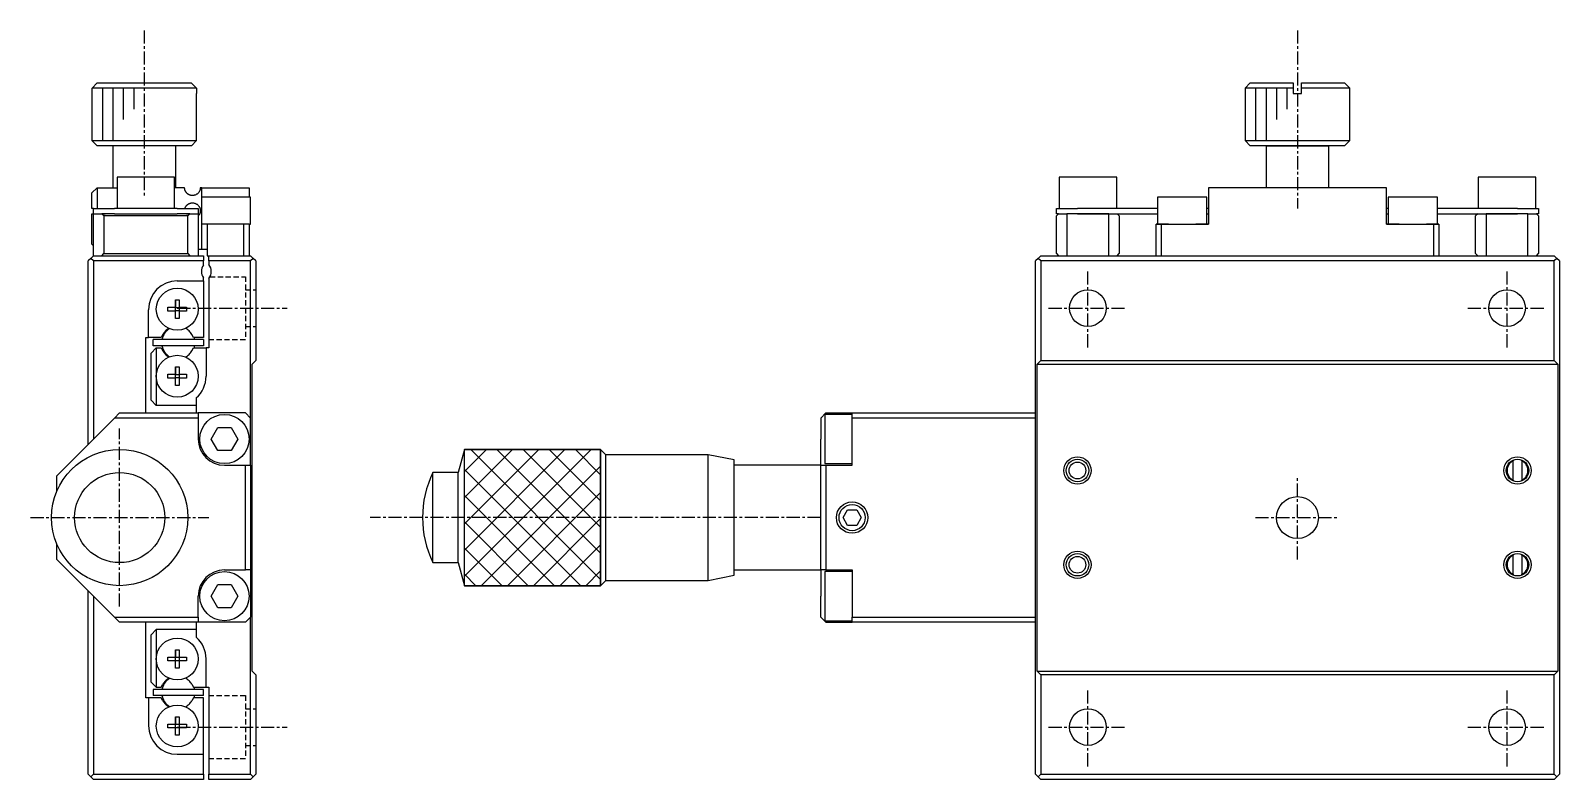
# Model space of a CAD drawing. Extents: x 10 to 366, y 10 to 236.
# Drawn here: x 220.3 to 366.2, y 116.8 to 188.2 of the extents above; entities that cross this region are included whole.
import ezdxf

# ---------------------------------------------------------------- set-up
doc = ezdxf.new("R2010")
doc.units = 0
doc.linetypes.add('CENTER', pattern=[2, 1.25, -0.25, 0.25, -0.25])
doc.linetypes.add('DASHED', pattern=[0.75, 0.5, -0.25])
doc.layers.get('0').update_dxf_attribs({"linetype": 'CONTINUOUS'})
doc.layers.add('CENTER', color=1, linetype='CENTER')

msp = doc.modelspace()

# ---------------------------------------------------------------- linework, layer by layer
at = {"color": 7, "linetype": 'CONTINUOUS'}
for p, q in [((226.116025, 182.75), (226.617813, 183.25)), ((226.116025, 182.25), (226.116025, 182.75)), ((236.083974, 182.75), (226.116025, 182.75)), ((226.617813, 183.25), (235.582186, 183.25)), ((235.582186, 183.25), (236.083974, 182.75)), ((236.083974, 182.75), (236.083974, 182.25)), ((336.655074, 183.25), (336.155074, 182.75)), ((340.755074, 182.75), (336.155074, 182.75)), ((336.155074, 182.75), (336.155074, 177.75)), ((336.655074, 183.25), (340.755074, 183.25)), ((340.755074, 183.25), (340.755074, 182.75)), ((340.755074, 182.75), (340.755074, 182.25)), ((341.555074, 183.25), (345.655074, 183.25)), ((341.555074, 182.75), (341.555074, 183.25)), ((346.155074, 182.75), (341.555074, 182.75)), ((341.555074, 182.25), (341.555074, 182.75)), ((346.155074, 182.75), (345.655074, 183.25)), ((346.155074, 177.75), (346.155074, 182.75)), ((226.099999, 182.25), (226.116025, 182.25)), ((226.099999, 182.25), (226.099999, 177.75)), ((236.083974, 182.25), (236.099999, 182.25)), ((236.099999, 177.75), (236.099999, 182.25)), ((340.755074, 182.25), (341.555074, 182.25)), ((226.099999, 177.75), (236.099999, 177.75)), ((226.099999, 177.75), (226.599999, 177.25)), ((235.599999, 177.25), (226.599999, 177.25)), ((228.099999, 177.25), (228.099999, 173.25)), ((234.099999, 173.25), (234.099999, 177.25)), ((235.599999, 177.25), (236.099999, 177.75)), ((336.155074, 177.75), (341.155074, 177.75)), ((336.155074, 177.75), (336.655074, 177.25)), ((338.155074, 177.25), (336.655074, 177.25)), ((341.155074, 177.25), (336.655074, 177.25)), ((344.155074, 177.25), (338.155074, 177.25)), ((338.155074, 177.25), (341.155074, 177.25)), ((338.155074, 177.25), (338.155074, 173.25)), ((341.155074, 177.75), (346.155074, 177.75)), ((345.655074, 177.25), (341.155074, 177.25)), ((341.155074, 177.25), (344.155074, 177.25)), ((345.655074, 177.25), (344.155074, 177.25)), ((344.155074, 173.25), (344.155074, 177.25)), ((345.655074, 177.25), (346.155074, 177.75)), ((233.999999, 174.25), (228.499999, 174.25)), ((228.499999, 174.25), (228.499999, 171.25)), ((233.999999, 171.25), (233.999999, 174.25)), ((321.155074, 174.25), (318.405074, 174.25)), ((318.405074, 174.25), (318.405074, 171.25)), ((323.905074, 174.25), (321.155074, 174.25)), ((323.905074, 171.25), (323.905074, 174.25)), ((361.155074, 174.25), (358.405074, 174.25)), ((358.405074, 174.25), (358.405074, 171.25)), ((363.905074, 174.25), (361.155074, 174.25)), ((363.905074, 171.25), (363.905074, 174.25)), ((226.6, 173.25), (226.1, 172.75)), ((226.1, 171.25), (226.1, 172.75)), ((226.6, 173.25), (226.6, 171.25)), ((226.6, 173.25), (228.499999, 173.25)), ((234.95, 173.25), (233.999999, 173.25)), ((234.950794, 173.215506), (234.95, 173.25)), ((234.953171, 173.181104), (234.950794, 173.215506)), ((234.957073, 173.14724), (234.953171, 173.181104)), ((234.962499, 173.113642), (234.957073, 173.14724)), ((234.966837, 173.091975), (234.962499, 173.113642)), ((234.971802, 173.070479), (234.966837, 173.091975)), ((234.978933, 173.043696), (234.971802, 173.070479)), ((234.987029, 173.017253), (234.978933, 173.043696)), ((234.996059, 172.991218), (234.987029, 173.017253)), ((235.005827, 172.966057), (234.996059, 172.991218)), ((235.016456, 172.941346), (235.005827, 172.966057)), ((235.02791, 172.91714), (235.016456, 172.941346)), ((235.037375, 172.898676), (235.02791, 172.91714)), ((235.047309, 172.880548), (235.037375, 172.898676)), ((235.059594, 172.859642), (235.047309, 172.880548)), ((235.072486, 172.839238), (235.059594, 172.859642)), ((235.08595, 172.819369), (235.072486, 172.839238)), ((235.10688, 172.79097), (235.08595, 172.819369)), ((235.128919, 172.763824), (235.10688, 172.79097)), ((235.147705, 172.742586), (235.128919, 172.763824)), ((235.167125, 172.722228), (235.147705, 172.742586)), ((235.18711, 172.702785), (235.167125, 172.722228)), ((235.205345, 172.686247), (235.18711, 172.702785)), ((235.223957, 172.670445), (235.205345, 172.686247)), ((235.250023, 172.649983), (235.223957, 172.670445)), ((235.276639, 172.630916), (235.250023, 172.649983)), ((235.303461, 172.613402), (235.276639, 172.630916)), ((235.330656, 172.597248), (235.303461, 172.613402)), ((235.357834, 172.5826), (235.330656, 172.597248)), ((235.385228, 172.569251), (235.357834, 172.5826)), ((235.412545, 172.557274), (235.385228, 172.569251)), ((235.439949, 172.546527), (235.412545, 172.557274)), ((235.461195, 172.539034), (235.439949, 172.546527)), ((235.482436, 172.532249), (235.461195, 172.539034)), ((235.513295, 172.523611), (235.482436, 172.532249)), ((235.544043, 172.516395), (235.513295, 172.523611)), ((235.574602, 172.510557), (235.544043, 172.516395)), ((235.619514, 172.504331), (235.574602, 172.510557)), ((235.663777, 172.500875), (235.619514, 172.504331)), ((235.70311, 172.500006), (235.663777, 172.500875)), ((235.731811, 172.500675), (235.70311, 172.500006)), ((235.773857, 172.503645), (235.731811, 172.500675)), ((235.814921, 172.508857), (235.773857, 172.503645)), ((235.86744, 172.51893), (235.814921, 172.508857)), ((235.918068, 172.532402), (235.86744, 172.51893)), ((235.966023, 172.548764), (235.918068, 172.532402)), ((236.012035, 172.567993), (235.966023, 172.548764)), ((236.055619, 172.58967), (236.012035, 172.567993)), ((236.097258, 172.613851), (236.055619, 172.58967)), ((236.135772, 172.639588), (236.097258, 172.613851)), ((236.172447, 172.667511), (236.135772, 172.639588)), ((236.207013, 172.697335), (236.172447, 172.667511)), ((236.239764, 172.729275), (236.207013, 172.697335)), ((236.270378, 172.762998), (236.239764, 172.729275)), ((236.299194, 172.798928), (236.270378, 172.762998)), ((236.325957, 172.836862), (236.299194, 172.798928)), ((236.350879, 172.877367), (236.325957, 172.836862)), ((236.364734, 172.902677), (236.350879, 172.877367)), ((236.377895, 172.929122), (236.364734, 172.902677)), ((236.390319, 172.956812), (236.377895, 172.929122)), ((236.399022, 172.978203), (236.390319, 172.956812)), ((236.407277, 173.000461), (236.399022, 172.978203)), ((236.415035, 173.023658), (236.407277, 173.000461)), ((236.422248, 173.047867), (236.415035, 173.023658)), ((236.426755, 173.064727), (236.422248, 173.047867)), ((236.430973, 173.082135), (236.426755, 173.064727)), ((236.434868, 173.100104), (236.430973, 173.082135)), ((236.437492, 173.113601), (236.434868, 173.100104)), ((236.439916, 173.127432), (236.437492, 173.113601)), ((236.442121, 173.141581), (236.439916, 173.127432)), ((236.444089, 173.156031), (236.442121, 173.141581)), ((236.44542, 173.167282), (236.444089, 173.156031)), ((236.446595, 173.178746), (236.44542, 173.167282)), ((236.447607, 173.190388), (236.446595, 173.178746)), ((236.44845, 173.20217), (236.447607, 173.190388)), ((236.449118, 173.214059), (236.44845, 173.20217)), ((236.449603, 173.226017), (236.449118, 173.214059)), ((236.449899, 173.238009), (236.449603, 173.226017)), ((236.45, 173.25), (236.449899, 173.238009)), ((236.6, 173.25), (236.45, 173.25)), ((241.249999, 172.35), (236.549999, 172.35)), ((236.549999, 172.35), (236.55, 169.75)), ((236.6, 173.25), (241.099999, 173.25)), ((236.6, 172.35), (236.6, 173.25)), ((241.099999, 173.25), (241.099999, 172.35)), ((241.25, 169.75), (241.249999, 172.35)), ((330.155074, 172.35), (327.805074, 172.35)), ((327.805074, 172.35), (327.805074, 169.75)), ((332.505074, 172.35), (330.155074, 172.35)), ((332.505074, 169.75), (332.505074, 172.35)), ((339.905074, 173.25), (332.655074, 173.25)), ((332.655074, 173.25), (332.655074, 169.75)), ((342.405074, 173.25), (339.905074, 173.25)), ((349.655074, 173.25), (342.405074, 173.25)), ((349.655074, 169.75), (349.655074, 173.25)), ((352.155074, 172.35), (349.805074, 172.35)), ((349.805074, 172.35), (349.805074, 169.75)), ((354.505074, 172.35), (352.155074, 172.35)), ((354.505074, 169.75), (354.505074, 172.35)), ((226.25, 171.25), (226.1, 171.25)), ((226.1, 167.85), (226.1, 170.75)), ((226.1, 170.75), (226.249999, 170.75)), ((226.25, 170.75), (226.25, 171.25)), ((226.25, 171.25), (228.25, 171.25)), ((226.25, 166.75), (226.25, 170.75)), ((226.25, 170.75), (227.05, 170.75)), ((227.25, 170.55), (227.05, 170.75)), ((227.05, 170.75), (227.37822, 170.75)), ((227.37822, 170.75), (227.05, 170.75)), ((228.25, 170.75), (227.37822, 170.75)), ((234.249999, 171.25), (228.25, 171.25)), ((228.25, 170.75), (234.249999, 170.75)), ((234.249999, 171.25), (236.249999, 171.25)), ((235.121779, 170.75), (234.249999, 170.75)), ((234.977158, 171.25), (234.984773, 171.275719)), ((234.984773, 171.275719), (234.993279, 171.301087)), ((234.993279, 171.301087), (235.002648, 171.326046)), ((235.002648, 171.326046), (235.012046, 171.348695)), ((235.012046, 171.348695), (235.022144, 171.370953)), ((235.022144, 171.370953), (235.032913, 171.392777)), ((235.032913, 171.392777), (235.045711, 171.416612)), ((235.045711, 171.416612), (235.059292, 171.439862)), ((235.059292, 171.439862), (235.073612, 171.462478)), ((235.073612, 171.462478), (235.088172, 171.483781)), ((235.088172, 171.483781), (235.103366, 171.504453)), ((235.103366, 171.504453), (235.119149, 171.524461)), ((235.119149, 171.524461), (235.141865, 171.550984)), ((235.121779, 170.75), (235.449999, 170.75)), ((235.449999, 170.75), (235.121779, 170.75)), ((235.141865, 171.550984), (235.165548, 171.576176)), ((235.165548, 171.576176), (235.183702, 171.594)), ((235.183702, 171.594), (235.202302, 171.611067)), ((235.202302, 171.611067), (235.221297, 171.62736)), ((235.221297, 171.62736), (235.243162, 171.64481)), ((235.243162, 171.64481), (235.265432, 171.66127)), ((235.449999, 170.75), (235.25, 170.55)), ((235.265432, 171.66127), (235.296002, 171.681888)), ((235.296002, 171.681888), (235.327106, 171.700729)), ((235.327106, 171.700729), (235.358592, 171.717788)), ((235.358592, 171.717788), (235.382654, 171.729553)), ((235.382654, 171.729553), (235.406837, 171.74033)), ((235.406837, 171.74033), (235.437942, 171.752726)), ((235.437942, 171.752726), (235.469107, 171.763574)), ((235.449999, 170.75), (236.25, 170.75)), ((235.469107, 171.763574), (235.500231, 171.772906)), ((235.500231, 171.772906), (235.538799, 171.782471)), ((235.538799, 171.782471), (235.577102, 171.789862)), ((235.577102, 171.789862), (235.61127, 171.794733)), ((235.61127, 171.794733), (235.645077, 171.797986)), ((235.645077, 171.797986), (235.678635, 171.799696)), ((235.678635, 171.799696), (235.72232, 171.799668)), ((235.72232, 171.799668), (235.76535, 171.797147)), ((235.76535, 171.797147), (235.807374, 171.792274)), ((235.807374, 171.792274), (235.848815, 171.785088)), ((235.848815, 171.785088), (235.889115, 171.775765)), ((235.889115, 171.775765), (235.928666, 171.764291)), ((235.928666, 171.764291), (235.966984, 171.75087)), ((235.966984, 171.75087), (236.004227, 171.735526)), ((236.004227, 171.735526), (236.049866, 171.713396)), ((236.049866, 171.713396), (236.093655, 171.688386)), ((236.093655, 171.688386), (236.135309, 171.660742)), ((236.135309, 171.660742), (236.175286, 171.630176)), ((236.175286, 171.630176), (236.213069, 171.597047)), ((236.213069, 171.597047), (236.249068, 171.560908)), ((236.249068, 171.560908), (236.282804, 171.522059)), ((236.249999, 171.25), (236.249999, 170.75)), ((236.25, 170.75), (236.25, 166.75)), ((236.282804, 171.522059), (236.314432, 171.480084)), ((236.314432, 171.480084), (236.333088, 171.452117)), ((236.333088, 171.452117), (236.350831, 171.42272)), ((236.350831, 171.42272), (236.367582, 171.39181)), ((236.36899, 170.710948), (236.355702, 170.685921)), ((236.367582, 171.39181), (236.38334, 171.359104)), ((236.381609, 170.737089), (236.36899, 170.710948)), ((236.393515, 170.764455), (236.381609, 170.737089)), ((236.38334, 171.359104), (236.390783, 171.342094)), ((236.390783, 171.342094), (236.397936, 171.324563)), ((236.402731, 170.787946), (236.393515, 170.764455)), ((236.397936, 171.324563), (236.407074, 171.300101)), ((236.4114, 170.812486), (236.402731, 170.787946)), ((236.407074, 171.300101), (236.415618, 171.274488)), ((236.419462, 170.838166), (236.4114, 170.812486)), ((236.415618, 171.274488), (236.423494, 171.247624)), ((236.424201, 170.854979), (236.419462, 170.838166)), ((236.423494, 171.247624), (236.427211, 171.233475)), ((236.428667, 170.872387), (236.424201, 170.854979)), ((236.427211, 171.233475), (236.430724, 171.218943)), ((236.43282, 170.890383), (236.428667, 170.872387)), ((236.430724, 171.218943), (236.434014, 171.20402)), ((236.436621, 170.908964), (236.43282, 170.890383)), ((236.434014, 171.20402), (236.436661, 171.190808)), ((236.440032, 170.928126), (236.436621, 170.908964)), ((236.436661, 171.190808), (236.439122, 171.177251)), ((236.439122, 171.177251), (236.441377, 171.16337)), ((236.443012, 170.947864), (236.440032, 170.928126)), ((236.441377, 171.16337), (236.443408, 171.14919)), ((236.444638, 170.960507), (236.443012, 170.947864)), ((236.443408, 171.14919), (236.445196, 171.134734)), ((236.446071, 170.973411), (236.444638, 170.960507)), ((236.445196, 171.134734), (236.446723, 171.120024)), ((236.4473, 170.986533), (236.446071, 170.973411)), ((236.446723, 171.120024), (236.447694, 171.108695)), ((236.448312, 170.999828), (236.4473, 170.986533)), ((236.447694, 171.108695), (236.448499, 171.097191)), ((236.449096, 171.013254), (236.448312, 170.999828)), ((236.448499, 171.097191), (236.449134, 171.085554)), ((236.44964, 171.026766), (236.449096, 171.013254)), ((236.449134, 171.085554), (236.449596, 171.073823)), ((236.449596, 171.073823), (236.449881, 171.062039)), ((236.449906, 171.03847), (236.44964, 171.026766)), ((236.449881, 171.062039), (236.449985, 171.050241)), ((236.449985, 171.050241), (236.449906, 171.03847)), ((318.155074, 170.75), (318.155074, 171.25)), ((318.155074, 171.25), (320.155074, 171.25)), ((318.355074, 170.75), (318.155074, 170.55)), ((318.355074, 170.75), (318.155074, 170.75)), ((318.355074, 170.75), (319.155074, 170.75)), ((319.155074, 170.75), (319.155074, 166.75)), ((320.155074, 170.75), (319.155074, 170.75)), ((320.155074, 170.75), (319.155074, 170.75)), ((327.805074, 171.25), (320.155074, 171.25)), ((323.155074, 170.75), (320.155074, 170.75)), ((320.155074, 170.75), (323.155074, 170.75)), ((323.155074, 166.75), (323.155074, 170.75)), ((323.155074, 170.75), (327.805074, 170.75)), ((324.155074, 170.55), (323.955074, 170.75)), ((332.655074, 171.25), (332.505074, 171.25)), ((332.505074, 170.75), (332.655074, 170.75)), ((349.805074, 171.25), (349.655074, 171.25)), ((349.655074, 170.75), (349.805074, 170.75)), ((362.155074, 171.25), (354.505074, 171.25)), ((354.505074, 170.75), (359.155074, 170.75)), ((358.355074, 170.75), (358.155074, 170.55)), ((359.155074, 170.75), (359.155074, 166.75)), ((362.155074, 170.75), (359.155074, 170.75)), ((359.155074, 170.75), (362.155074, 170.75)), ((362.155074, 171.25), (364.155074, 171.25)), ((363.155074, 170.75), (362.155074, 170.75)), ((363.155074, 170.75), (362.155074, 170.75)), ((363.155074, 166.75), (363.155074, 170.75)), ((363.155074, 170.75), (363.955074, 170.75)), ((364.155074, 170.55), (363.955074, 170.75)), ((364.155074, 170.75), (363.955074, 170.75)), ((364.155074, 171.25), (364.155074, 170.75)), ((235.25, 170.55), (227.25, 170.55)), ((227.25, 170.55), (227.25, 166.95)), ((235.25, 166.95), (235.25, 170.55)), ((236.25787, 170.548717), (236.250186, 170.540299)), ((236.289732, 170.586626), (236.25787, 170.548717)), ((236.319311, 170.626971), (236.289732, 170.586626)), ((236.338003, 170.655725), (236.319311, 170.626971)), ((236.355702, 170.685921), (236.338003, 170.655725)), ((236.55, 169.75), (236.6, 169.75)), ((236.6, 167.35), (236.6, 169.75)), ((237.1, 169.75), (236.6, 169.75)), ((237.1, 169.75), (237.1, 167.35)), ((240.599999, 169.75), (237.1, 169.75)), ((240.599999, 166.75), (240.599999, 169.75)), ((241.099999, 169.75), (240.599999, 169.75)), ((241.099999, 169.75), (241.25, 169.75)), ((241.099999, 169.75), (241.099999, 166.75)), ((318.155074, 166.95), (318.155074, 170.55)), ((324.155074, 170.55), (324.155074, 166.95)), ((327.655074, 169.75), (332.655074, 169.75)), ((327.655074, 166.75), (327.655074, 169.75)), ((328.155074, 169.75), (327.655074, 169.75)), ((328.155074, 169.75), (328.155074, 166.75)), ((328.855074, 169.75), (328.155074, 169.75)), ((329.328938, 169.75), (330.155074, 169.75)), ((332.655074, 169.75), (331.455074, 169.75)), ((349.655074, 169.75), (354.655074, 169.75)), ((350.855074, 169.75), (349.655074, 169.75)), ((351.328938, 169.75), (352.155074, 169.75)), ((354.155074, 169.75), (353.455074, 169.75)), ((354.155074, 166.75), (354.155074, 169.75)), ((354.655074, 169.75), (354.155074, 169.75)), ((354.655074, 169.75), (354.655074, 166.75)), ((358.155074, 166.95), (358.155074, 170.55)), ((364.155074, 170.55), (364.155074, 166.95)), ((226.1, 167.85), (226.25, 167.7)), ((226, 166.5), (225.75, 166.25)), ((226, 166.5), (226.25, 166.75)), ((226.25, 166.25), (226, 166.5)), ((226.25, 166.75), (236.75, 166.75)), ((227.05, 166.75), (227.25, 166.95)), ((227.25, 166.95), (235.25, 166.95)), ((235.25, 166.95), (235.449999, 166.75)), ((236.6, 167.35), (236.25, 167.35)), ((237.1, 167.35), (236.6, 167.35)), ((236.75, 166.75), (236.75, 166.25)), ((237.1, 167.35), (237.1, 166.75)), ((237.1, 166.75), (237.249999, 166.75)), ((237.25, 166.75), (241.25, 166.75)), ((237.25, 166.25), (237.25, 166.75)), ((241.25, 166.75), (241.499999, 166.5)), ((241.499999, 166.5), (241.25, 166.25)), ((241.75, 166.25), (241.499999, 166.5)), ((316.405074, 166.5), (316.155074, 166.25)), ((316.655074, 166.75), (316.405074, 166.5)), ((316.655074, 166.25), (316.405074, 166.5)), ((316.655074, 166.75), (365.655074, 166.75)), ((318.155074, 166.95), (318.355074, 166.75)), ((323.955074, 166.75), (324.155074, 166.95)), ((358.155074, 166.95), (358.355074, 166.75)), ((363.955074, 166.75), (364.155074, 166.95)), ((365.905074, 166.5), (365.655074, 166.75)), ((365.905074, 166.5), (365.655074, 166.25)), ((366.155074, 166.25), (365.905074, 166.5)), ((225.75, 148.75), (225.75, 166.25)), ((236.75, 166.25), (226.25, 166.25)), ((226.25, 166.25), (226.25, 149.25)), ((236.75, 165.85), (236.75, 166.25)), ((241.25, 166.25), (237.25, 166.25)), ((237.25, 166.25), (237.25, 165.911438)), ((241.25, 151.25), (241.25, 166.25)), ((241.75, 166.25), (241.75, 156.75)), ((316.155074, 151.25), (316.155074, 166.25)), ((316.655074, 166.25), (316.655074, 156.75)), ((365.655074, 166.25), (316.655074, 166.25)), ((365.655074, 156.75), (365.655074, 166.25)), ((366.155074, 166.25), (366.155074, 117.25)), ((234.25, 164.35), (236.75, 164.35)), ((236.75, 164.35), (236.75, 164.65)), ((236.75, 164.35), (236.75, 158.95)), ((237.25, 164.588562), (237.25, 157.95)), ((234.069999, 162.536361), (234.429999, 162.536361)), ((234.069999, 161.83), (234.069999, 162.536361)), ((234.069999, 162.536361), (234.069999, 161.83)), ((234.429999, 162.536361), (234.429999, 161.83)), ((231.5, 158.95), (231.5, 161.6)), ((233.363638, 161.47), (233.363638, 161.83)), ((233.363638, 161.83), (234.069999, 161.83)), ((234.069999, 161.47), (233.363638, 161.47)), ((234.080372, 161.819628), (234.069999, 161.83)), ((234.080372, 161.480372), (234.069999, 161.47)), ((234.069999, 160.763639), (234.069999, 161.47)), ((234.069999, 160.763639), (234.069999, 161.47)), ((234.429999, 160.763639), (234.069999, 160.763639)), ((234.080372, 161.819628), (234.419627, 161.819628)), ((234.080372, 161.480372), (234.080372, 161.819628)), ((234.419627, 161.480372), (234.080372, 161.480372)), ((234.419627, 161.819628), (234.429999, 161.83)), ((234.419627, 161.819628), (234.419627, 161.480372)), ((234.419627, 161.480372), (234.429999, 161.47)), ((234.429999, 161.83), (235.136361, 161.83)), ((234.429999, 161.47), (234.429999, 160.763639)), ((235.136361, 161.47), (234.429999, 161.47)), ((235.136361, 161.83), (235.136361, 161.47)), ((232.875184, 159.24375), (232.705588, 158.95)), ((235.794411, 158.95), (235.624815, 159.24375)), ((231.25, 158.95), (231.5, 158.95)), ((231.25, 156.75), (231.25, 158.95)), ((232.705588, 158.95), (231.5, 158.95)), ((231.75, 157.45), (232.25, 157.95)), ((236.75, 158.75), (231.949999, 158.75)), ((231.949999, 158.15), (231.949999, 158.75)), ((236.75, 158.15), (231.949999, 158.15)), ((232.25, 157.95), (232.25, 155.25)), ((232.25, 157.95), (232.705588, 157.95)), ((232.705588, 157.95), (232.875184, 157.65625)), ((235.624815, 157.65625), (235.794411, 157.95)), ((236.75, 158.95), (235.794411, 158.95)), ((235.794411, 157.95), (237, 157.95)), ((236.75, 158.75), (236.75, 158.15)), ((237, 157.95), (237, 155.25)), ((237.25, 157.95), (237, 157.95)), ((231.25, 151.75), (231.25, 156.75)), ((231.75, 152.95), (231.75, 157.45)), ((234.069999, 156.136361), (234.429999, 156.136361)), ((234.069999, 155.43), (234.069999, 156.136361)), ((234.069999, 156.136361), (234.069999, 155.43)), ((234.429999, 156.136361), (234.429999, 155.43)), ((241.399999, 156.4), (241.75, 156.75)), ((241.399999, 127.1), (241.399999, 156.4)), ((316.305074, 156.4), (316.655074, 156.75)), ((316.305074, 127.1), (316.305074, 156.4)), ((316.305074, 156.4), (366.005074, 156.4)), ((316.655074, 156.75), (365.655074, 156.75)), ((365.655074, 156.75), (366.005074, 156.4)), ((366.005074, 156.4), (366.005074, 127.1)), ((232.25, 155.25), (232.25, 152.45)), ((233.363638, 155.07), (233.363638, 155.43)), ((233.363638, 155.43), (234.069999, 155.43)), ((234.069999, 155.07), (233.363638, 155.07)), ((234.080372, 155.419628), (234.069999, 155.43)), ((234.080372, 155.080372), (234.069999, 155.07)), ((234.069999, 154.363639), (234.069999, 155.07)), ((234.069999, 154.363639), (234.069999, 155.07)), ((234.080372, 155.419628), (234.419627, 155.419628)), ((234.080372, 155.080372), (234.080372, 155.419628)), ((234.419627, 155.080372), (234.080372, 155.080372)), ((234.419627, 155.419628), (234.429999, 155.43)), ((234.419627, 155.419628), (234.419627, 155.080372)), ((234.419627, 155.080372), (234.429999, 155.07)), ((234.429999, 155.43), (235.136361, 155.43)), ((234.429999, 155.07), (234.429999, 154.363639)), ((235.136361, 155.07), (234.429999, 155.07)), ((235.136361, 155.43), (235.136361, 155.07)), ((234.429999, 154.363639), (234.069999, 154.363639)), ((228.25, 151.25), (228.75, 151.75)), ((228.75, 151.75), (236.25, 151.75)), ((232.25, 152.45), (231.75, 152.95)), ((236.05, 152.45), (232.25, 152.45)), ((236.05, 153.170938), (236.05, 151.75)), ((236.25, 151.75), (236.25, 151.25)), ((240.749999, 151.75), (236.25, 151.75)), ((241.249999, 151.25), (240.749999, 151.75)), ((296.155074, 151.75), (295.655074, 151.25)), ((296.155074, 151.75), (298.655074, 151.75)), ((298.655074, 151.75), (316.155074, 151.75)), ((298.655074, 151.25), (298.655074, 151.75)), ((228.25, 151.25), (222.75, 145.75)), ((236.25, 151.25), (228.25, 151.25)), ((236.25, 151.25), (236.25, 149.25)), ((237.479829, 149.25), (238.114914, 150.35)), ((238.114914, 150.35), (239.385085, 150.35)), ((239.385085, 150.35), (240.02017, 149.25)), ((241.249999, 146.75), (241.249999, 151.25)), ((295.655074, 151.25), (295.655074, 149.25)), ((296.055074, 151.6), (296.055074, 146.9)), ((298.655074, 151.6), (296.055074, 151.6)), ((316.155074, 151.25), (298.655074, 151.25)), ((298.655074, 146.75), (298.655074, 151.25)), ((316.155074, 132.25), (316.155074, 151.25)), ((316.155074, 132.25), (316.155074, 151.25)), ((238.114914, 148.15), (237.479829, 149.25)), ((240.02017, 149.25), (239.385085, 148.15)), ((295.655074, 146.75), (295.655074, 149.25)), ((239.385085, 148.15), (238.114914, 148.15)), ((261.655067, 148.249999), (261.065579, 146.05)), ((261.655067, 148.249999), (274.655068, 148.249999)), ((261.655067, 135.250001), (261.655067, 148.249999)), ((274.655068, 141.750091), (274.655068, 148.249999)), ((275.15507, 147.749996), (274.655068, 148.249999)), ((274.655068, 148.249999), (274.655068, 135.250001)), ((275.15507, 141.750084), (275.15507, 147.749996)), ((284.905075, 147.749996), (275.15507, 147.749996)), ((284.905075, 141.750084), (284.905075, 147.749996)), ((287.405074, 147.249997), (284.905075, 147.749996)), ((238.75, 146.75), (240.749999, 146.75)), ((240.749999, 136.75), (240.749999, 146.75)), ((240.749999, 146.75), (241.249999, 146.75)), ((241.249999, 146.75), (241.249999, 136.75)), ((258.655068, 141.75006), (258.655068, 146.05)), ((261.065579, 146.05), (258.655068, 146.05)), ((261.065579, 141.75006), (261.065579, 146.05)), ((287.405074, 141.750077), (287.405074, 147.249997)), ((295.655074, 146.75), (287.405074, 146.75)), ((295.655074, 136.75), (295.655074, 146.75)), ((295.655074, 146.75), (296.155074, 146.75)), ((296.055074, 146.9), (298.655074, 146.9)), ((296.155074, 146.75), (296.155074, 136.75)), ((296.155074, 146.75), (298.655074, 146.75)), ((361.755074, 147.248389), (361.755074, 147.166515)), ((361.755074, 145.333485), (361.755074, 147.166515)), ((362.555074, 147.166515), (362.555074, 147.248389)), ((362.555074, 147.166515), (362.555074, 145.333485)), ((222.75, 144.249997), (222.75, 145.75)), ((361.755074, 145.333485), (361.755074, 145.251611)), ((362.555074, 145.251611), (362.555074, 145.333485)), ((258.655068, 137.45), (258.655068, 141.75006)), ((261.065579, 137.45), (261.065579, 141.75006)), ((261.655067, 135.250001), (261.655067, 141.750091)), ((275.15507, 135.750004), (275.15507, 141.750084)), ((284.905075, 135.750004), (284.905075, 141.750084)), ((287.405074, 136.250003), (287.405074, 141.750077)), ((297.789049, 141.75), (298.222061, 142.5)), ((298.222061, 141), (297.789049, 141.75)), ((298.222061, 142.5), (299.088087, 142.5)), ((299.088087, 142.5), (299.521099, 141.75)), ((299.521099, 141.75), (299.088087, 141)), ((299.088087, 141), (298.222061, 141)), ((222.75, 137.75), (222.75, 139.250003)), ((222.75, 137.75), (228.25, 132.25)), ((258.655068, 137.45), (261.065579, 137.45)), ((261.065579, 137.45), (261.655067, 135.250001)), ((361.755074, 138.248389), (361.755074, 138.166515)), ((361.755074, 136.333485), (361.755074, 138.166515)), ((362.555074, 138.166515), (362.555074, 138.248389)), ((362.555074, 138.166515), (362.555074, 136.333485)), ((238.75, 136.75), (240.749999, 136.75)), ((241.249999, 136.75), (240.749999, 136.75)), ((241.249999, 136.75), (241.249999, 132.25)), ((274.655068, 135.250001), (275.15507, 135.750004)), ((275.15507, 135.750004), (284.905075, 135.750004)), ((284.905075, 135.750004), (287.405074, 136.250003)), ((287.405074, 136.75), (295.655074, 136.75)), ((296.155074, 136.75), (295.655074, 136.75)), ((295.655074, 136.75), (295.655074, 134.25)), ((296.055074, 136.6), (296.055074, 131.9)), ((298.655074, 136.6), (296.055074, 136.6)), ((296.155074, 136.75), (298.655074, 136.75)), ((298.655074, 136.75), (298.655074, 132.25)), ((361.755074, 136.333485), (361.755074, 136.251611)), ((362.555074, 136.251611), (362.555074, 136.333485)), ((225.75, 117.25), (225.75, 134.75)), ((226.25, 134.25), (226.25, 117.25)), ((236.25, 132.25), (236.25, 134.25)), ((237.479829, 134.25), (238.114914, 135.35)), ((238.114914, 133.15), (237.479829, 134.25)), ((238.114914, 135.35), (239.385085, 135.35)), ((239.385085, 135.35), (240.02017, 134.25)), ((240.02017, 134.25), (239.385085, 133.15)), ((274.655068, 135.250001), (261.655067, 135.250001)), ((295.655074, 132.25), (295.655074, 134.25)), ((239.385085, 133.15), (238.114914, 133.15)), ((228.25, 132.25), (236.25, 132.25)), ((228.75, 131.75), (228.25, 132.25)), ((236.25, 131.75), (228.75, 131.75)), ((231.25, 124.55), (231.25, 131.75)), ((236.05, 131.75), (236.05, 130.329062)), ((236.25, 132.25), (236.25, 131.75)), ((240.749999, 131.75), (236.25, 131.75)), ((240.749999, 131.75), (241.249999, 132.25)), ((241.25, 117.25), (241.249999, 132.25)), ((295.655074, 132.25), (296.155074, 131.75)), ((296.055074, 131.9), (298.655074, 131.9)), ((296.155074, 131.75), (298.655074, 131.75)), ((298.655074, 131.75), (298.655074, 132.25)), ((298.655074, 132.25), (316.155074, 132.25)), ((316.155074, 131.75), (298.655074, 131.75)), ((316.155074, 117.25), (316.155074, 132.25)), ((231.75, 130.55), (232.25, 131.05)), ((231.75, 126.05), (231.75, 130.55)), ((232.25, 131.05), (232.25, 128.25)), ((236.05, 131.05), (232.25, 131.05)), ((233.363638, 128.07), (233.363638, 128.43)), ((233.363638, 128.43), (234.069999, 128.43)), ((234.069999, 129.136361), (234.429999, 129.136361)), ((234.069999, 128.43), (234.069999, 129.136361)), ((234.069999, 129.136361), (234.069999, 128.43)), ((234.080372, 128.419628), (234.069999, 128.43)), ((234.080372, 128.419628), (234.419627, 128.419628)), ((234.080372, 128.080372), (234.080372, 128.419628)), ((234.419627, 128.419628), (234.429999, 128.43)), ((234.419627, 128.419628), (234.419627, 128.080372)), ((234.429999, 129.136361), (234.429999, 128.43)), ((234.429999, 128.43), (235.136361, 128.43)), ((235.136361, 128.43), (235.136361, 128.07)), ((232.25, 128.25), (232.25, 125.55)), ((234.069999, 128.07), (233.363638, 128.07)), ((234.080372, 128.080372), (234.069999, 128.07)), ((234.069999, 127.363639), (234.069999, 128.07)), ((234.069999, 127.363639), (234.069999, 128.07)), ((234.429999, 127.363639), (234.069999, 127.363639)), ((234.419627, 128.080372), (234.080372, 128.080372)), ((234.419627, 128.080372), (234.429999, 128.07)), ((234.429999, 128.07), (234.429999, 127.363639)), ((235.136361, 128.07), (234.429999, 128.07)), ((237, 125.55), (237, 128.25)), ((241.75, 126.75), (241.399999, 127.1)), ((316.655074, 126.75), (316.305074, 127.1)), ((316.305074, 127.1), (366.005074, 127.1)), ((366.005074, 127.1), (365.655074, 126.75)), ((232.25, 125.55), (231.75, 126.05)), ((232.25, 125.55), (232.705588, 125.55)), ((232.705588, 125.55), (232.875184, 125.84375)), ((235.624815, 125.84375), (235.794411, 125.55)), ((235.794411, 125.55), (237, 125.55)), ((237, 125.55), (237.25, 125.55)), ((237.25, 125.55), (237.25, 117.25)), ((241.75, 126.75), (241.75, 117.25)), ((316.655074, 126.75), (316.655074, 117.25)), ((365.655074, 126.75), (316.655074, 126.75)), ((365.655074, 117.25), (365.655074, 126.75)), ((231.5, 124.55), (231.25, 124.55)), ((231.5, 124.55), (231.5, 121.9)), ((232.705588, 124.55), (231.5, 124.55)), ((231.949999, 125.35), (231.949999, 124.75)), ((236.75, 125.35), (231.949999, 125.35)), ((236.75, 124.75), (231.949999, 124.75)), ((232.875184, 124.25625), (232.705588, 124.55)), ((235.794411, 124.55), (235.624815, 124.25625)), ((236.75, 124.55), (235.794411, 124.55)), ((236.75, 124.75), (236.75, 125.35)), ((236.75, 119.15), (236.75, 124.55)), ((234.069999, 122.736361), (234.429999, 122.736361)), ((234.069999, 122.03), (234.069999, 122.736361)), ((234.069999, 122.736361), (234.069999, 122.03)), ((234.429999, 122.736361), (234.429999, 122.03)), ((233.363638, 121.67), (233.363638, 122.03)), ((233.363638, 122.03), (234.069999, 122.03)), ((234.069999, 121.67), (233.363638, 121.67)), ((234.080372, 122.019628), (234.069999, 122.03)), ((234.080372, 121.680372), (234.069999, 121.67)), ((234.069999, 120.963639), (234.069999, 121.67)), ((234.069999, 120.963639), (234.069999, 121.67)), ((234.080372, 122.019628), (234.419627, 122.019628)), ((234.080372, 121.680372), (234.080372, 122.019628)), ((234.419627, 121.680372), (234.080372, 121.680372)), ((234.419627, 122.019628), (234.429999, 122.03)), ((234.419627, 122.019628), (234.419627, 121.680372)), ((234.419627, 121.680372), (234.429999, 121.67)), ((234.429999, 122.03), (235.136361, 122.03)), ((234.429999, 121.67), (234.429999, 120.963639)), ((235.136361, 121.67), (234.429999, 121.67)), ((235.136361, 122.03), (235.136361, 121.67)), ((234.429999, 120.963639), (234.069999, 120.963639)), ((234.25, 119.15), (236.75, 119.15)), ((236.75, 117.25), (236.75, 119.15)), ((226, 117), (225.75, 117.25)), ((226, 117), (226.25, 117.25)), ((226.25, 116.75), (226, 117)), ((226.25, 117.25), (236.75, 117.25)), ((236.75, 116.75), (226.25, 116.75)), ((236.75, 117.25), (236.75, 116.75)), ((237.25, 117.25), (241.25, 117.25)), ((237.25, 116.75), (237.25, 117.25)), ((241.25, 116.75), (237.25, 116.75)), ((241.25, 117.25), (241.499999, 117)), ((241.499999, 117), (241.25, 116.75)), ((241.499999, 117), (241.75, 117.25)), ((316.155074, 117.25), (316.405074, 117)), ((316.405074, 117), (316.655074, 117.25)), ((316.405074, 117), (316.655074, 116.75)), ((316.655074, 117.25), (365.655074, 117.25)), ((365.655074, 116.75), (316.655074, 116.75)), ((365.655074, 117.25), (365.905074, 117)), ((365.655074, 116.75), (365.905074, 117)), ((365.905074, 117), (366.155074, 117.25))]:
    msp.add_line(p, q, dxfattribs=at)
at = {"color": 3, "linetype": 'CONTINUOUS'}
for p, q in [((227.099999, 182.75), (227.099999, 177.75)), ((228.099999, 182.75), (228.099999, 177.75)), ((229.099999, 182.75), (229.099999, 179.75)), ((230.099999, 182.75), (230.099999, 180.75)), ((337.155074, 182.75), (337.155074, 177.75)), ((338.155074, 182.75), (338.155074, 177.75)), ((339.155074, 182.75), (339.155074, 179.75)), ((340.155074, 182.75), (340.155074, 180.75)), ((261.655067, 141.750091), (261.655067, 148.249999)), ((274.655068, 148.249999), (261.655067, 148.249999)), ((261.655067, 146.155067), (263.749999, 148.249999)), ((261.655067, 143.655067), (266.249999, 148.249999)), ((261.655067, 141.155067), (268.749999, 148.249999)), ((261.655067, 138.655067), (271.249999, 148.249999)), ((261.655067, 136.155067), (273.749999, 148.249999)), ((262.250001, 148.249999), (274.655068, 135.844932)), ((264.750001, 148.249999), (274.655068, 138.344932)), ((267.250001, 148.249999), (274.655068, 140.844932)), ((269.750001, 148.249999), (274.655068, 143.344932)), ((272.250001, 148.249999), (274.655068, 145.844932)), ((261.655067, 146.344933), (272.749999, 135.250001)), ((263.250001, 135.250001), (274.655068, 146.655068)), ((261.655067, 143.844933), (270.249999, 135.250001)), ((265.750001, 135.250001), (274.655068, 144.155068)), ((268.250001, 135.250001), (274.655068, 141.655068)), ((274.655068, 135.250001), (274.655068, 141.750091)), ((261.655067, 141.344933), (267.749999, 135.250001)), ((261.655067, 138.844933), (265.249999, 135.250001)), ((270.750001, 135.250001), (274.655068, 139.155068)), ((261.655067, 136.344933), (262.749999, 135.250001)), ((273.250001, 135.250001), (274.655068, 136.655068)), ((261.655067, 135.250001), (274.655068, 135.250001))]:
    msp.add_line(p, q, dxfattribs=at)
at = {"color": 3, "linetype": 'DASHED'}
for p, q in [((237.366025, 164.75), (240.75, 164.75)), ((240.75, 164.75), (240.75, 158.75)), ((240.75, 163.5), (241.75, 163.5)), ((240.75, 160), (241.75, 160)), ((237.25, 158.75), (240.75, 158.75)), ((237.25, 124.75), (240.75, 124.75)), ((240.75, 124.75), (240.75, 118.75)), ((240.75, 123.5), (241.75, 123.5)), ((240.75, 120), (241.75, 120)), ((237.25, 118.75), (240.75, 118.75))]:
    msp.add_line(p, q, dxfattribs=at)
at = {"color": 7, "linetype": 'CONTINUOUS'}
for centre, radius in [((234.249999, 161.65), 2), ((321.155074, 161.75), 1.75), ((361.155074, 161.75), 1.75), ((234.249999, 155.25), 2), ((238.75, 149.25), 2.35), ((228.75, 141.75), 6.499999), ((228.75, 141.75), 4.3), ((320.155074, 146.25), 1.075), ((320.155074, 146.25), 0.8), ((362.155074, 146.25), 1.075), ((298.655074, 141.75), 1.25), ((341.155074, 141.75), 2), ((320.155074, 137.25), 1.075), ((320.155074, 137.25), 0.8), ((362.155074, 137.25), 1.075), ((238.75, 134.25), 2.35), ((234.249999, 128.25), 2), ((234.249999, 121.85), 2), ((321.155074, 121.75), 1.75), ((361.155074, 121.75), 1.75)]:
    msp.add_circle(centre, radius, dxfattribs=at)
at = {"color": 3, "linetype": 'CONTINUOUS'}
for centre, radius in [((320.155074, 146.25), 1.3), ((362.155074, 146.25), 1.3), ((298.655074, 141.75), 1.5), ((320.155074, 137.25), 1.3), ((362.155074, 137.25), 1.3)]:
    msp.add_circle(centre, radius, dxfattribs=at)
at = {"color": 7, "linetype": 'CONTINUOUS'}
for centre, radius, start, end in [((237.55, 165.25), 1, 143.130102, 216.869898), ((236.5, 165.25), 1, 318.590378, 41.409622), ((234.25, 161.6), 2.75, 90, 180), ((234.35, 158.449999), 1.5875, 122.15934, 169.10691), ((234.25, 158.45), 1.5875, 135, 150), ((234.365, 158.33519), 1.75, 121.886504, 135.004406), ((234.135, 158.33519), 1.75, 44.995594, 58.113496), ((234.25, 158.45), 1.5875, 30, 45), ((234.35, 158.449999), 1.5875, 190.893016, 237.840577), ((234.25, 158.45), 1.5875, 210, 225), ((234.25, 158.45), 1.5875, 315, 330), ((234.35, 158.449999), 1.5875, 10.89309, 18.358475), ((234.35, 158.449999), 1.5875, 341.641601, 349.106984), ((234.365, 158.56481), 1.75, 224.995594, 238.113496), ((234.135, 158.56481), 1.75, 301.886504, 315.004406), ((234.25, 155.25), 2.75, 310.885193, 0), ((238.75, 149.25), 2.5, 180, 270), ((267.400068, 141.749998), 9.745001, 153.816202, 206.183785), ((362.155074, 146.25), 1, 113.578178, 246.421822), ((362.155074, 146.25), 1, 293.578178, 66.421822), ((362.155074, 137.25), 1, 113.578178, 246.421822), ((362.155074, 137.25), 1, 293.578178, 66.421822), ((238.75, 134.25), 2.5, 90, 180), ((234.25, 128.25), 2.75, 0, 49.114807), ((234.35, 125.050001), 1.5875, 122.159423, 169.106984), ((234.25, 125.05), 1.5875, 135, 150), ((234.365, 124.93519), 1.75, 121.886504, 135.004406), ((234.135, 124.93519), 1.75, 44.995594, 58.113496), ((234.25, 125.05), 1.5875, 30, 45), ((234.35, 125.050001), 1.5875, 10.893016, 18.358399), ((234.35, 125.050001), 1.5875, 190.89309, 237.84066), ((234.25, 125.05), 1.5875, 210, 225), ((234.25, 125.05), 1.5875, 315, 330), ((234.35, 125.050001), 1.5875, 341.641525, 349.10691), ((234.365, 125.16481), 1.75, 224.995594, 238.113496), ((234.135, 125.16481), 1.75, 301.886504, 315.004406), ((234.25, 121.9), 2.75, 180, 270)]:
    msp.add_arc(centre, radius, start, end, dxfattribs=at)
at = {"layer": 'CENTER', "color": 1, "linetype": 'CENTER'}
for p, q in [((231.099999, 188.25), (231.099999, 172.25)), ((341.155074, 188.25), (341.155074, 171.25)), ((321.155074, 158), (321.155074, 165.5)), ((361.155074, 158), (361.155074, 165.5)), ((234.25, 161.75), (244.75, 161.75)), ((317.405074, 161.75), (324.905074, 161.75)), ((357.405074, 161.75), (364.905074, 161.75)), ((228.75, 133.250001), (228.75, 150.249999)), ((341.155074, 137.75), (341.155074, 145.75)), ((220.250001, 141.75), (237.249999, 141.75)), ((295.655074, 141.75), (252.655067, 141.75)), ((337.155074, 141.75), (345.155074, 141.75)), ((321.155074, 118), (321.155074, 125.5)), ((361.155074, 118), (361.155074, 125.5)), ((234.25, 121.75), (244.75, 121.75)), ((317.405074, 121.75), (324.905074, 121.75)), ((357.405074, 121.75), (364.905074, 121.75))]:
    msp.add_line(p, q, dxfattribs=at)

doc.saveas('drawing.dxf')
